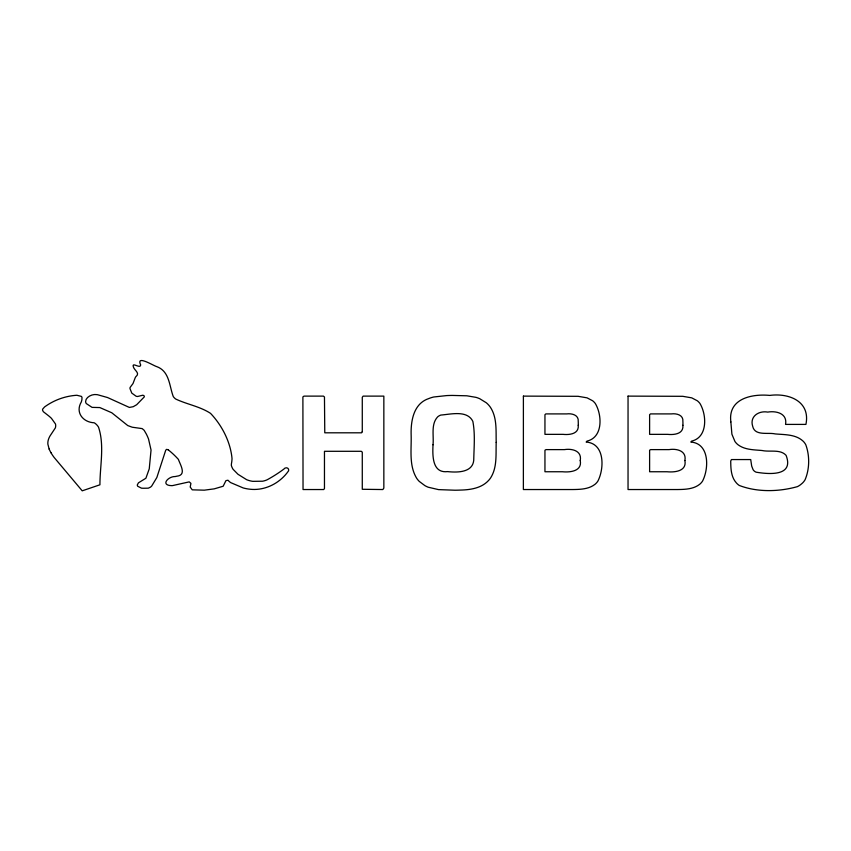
<?xml version="1.0" encoding="UTF-8"?>
<svg xmlns="http://www.w3.org/2000/svg" width="851" height="851" viewBox="0 0 851 851"><rect width="100%" height="100%" fill="white"/><g stroke="black" fill="none" stroke-linecap="round" stroke-linejoin="round"><path stroke-width="1.28" d="M168.413 449.924L166.626 449.328L165.722 450.232L156.85 477.507L151.659 486.091A7.382 7.382 0 0 1 150.372 487.187L148.319 488.176L144 488.251A31.753 31.753 0 0 1 141.468 488.166L137.702 486.24A2.627 2.627 0 0 1 137.309 484.91L138.447 482.825L145.893 478.241L149.255 468.816L151.042 450.041L148.542 439.042A51.315 51.315 0 0 0 146.276 433.957L144.138 430.276L142.17 428.606L132.256 427.223L127.788 425.585L111.758 412.756L99.822 407.565L92.057 407.374L86.291 403.565A4.787 4.787 0 0 1 85.589 401.704C85.536 397.651 90.6 394.821 94.291 394.566A21.403 21.403 0 0 1 97.503 394.715L107.545 397.534L129.373 407.438L133.224 406.693L136.66 404.736L144.383 396.8L143.979 395.63L142.798 395.226L137.585 396.481A5.574 5.574 0 0 1 136.096 396.215L131.788 393.109L130.001 388.641A2.776 2.776 0 0 1 130.129 387.428L132.267 384.535A7.138 7.138 0 0 0 133.086 383.365L135.16 377.876A41.071 41.071 0 0 1 135.713 376.844C140.681 372.908 134.213 370.632 133.256 366.568C131.82 361.739 140.5 369.228 140.681 364.941C135.66 354.505 153.34 365.675 156.786 366.643C169.636 371.323 169.264 386.046 173.274 396.545A10.127 10.127 0 0 0 175.827 399.098C187.114 404.406 199.964 406.459 210.527 413.352C221.93 425.309 230.43 441.786 232.015 458.412A27.86 27.86 0 0 1 231.451 463.593L231.323 465.274A13.573 13.573 0 0 0 233.078 469.305L237.993 474.284L246.63 479.687A25.349 25.349 0 0 0 252.768 481.336L262.534 481.219A21.594 21.594 0 0 0 266.629 480.028L267.703 479.485A142.691 142.691 0 0 0 283.755 469.178C285.351 466.784 289.361 467.582 288.627 470.784L286.798 473.23A44.869 44.869 0 0 1 277.947 481.592C270.533 486.889 261.395 489.889 252.247 489.41A44.156 44.156 0 0 1 243.258 487.963L230.685 482.613A16.85 16.85 0 0 1 227.983 480.219L225.93 480.645L223.164 486.24L214.229 488.857L204.283 490.176L192.241 489.836L190.198 487.049L190.932 483.389L189.23 481.879L174.338 485.198A15.765 15.765 0 0 1 171.945 485.655C160.009 485.538 168.072 476.241 175.285 476.549A10.255 10.255 0 0 1 176.71 476.23C186.986 475.166 180.359 465.061 178.402 459.391A84.058 84.058 0 0 0 168.392 449.945M49.145 449.051L47.89 444.254A12.084 12.084 0 0 1 48.018 441.201L48.135 440.584A17.148 17.148 0 0 1 50.018 435.967L55.347 427.915A7.351 7.351 0 0 0 55.687 425.819A6.404 6.404 0 0 0 55.453 423.936L51.464 418.362A40.359 40.359 0 0 0 47.879 415.245L43.327 411.703L42.55 410.15A2.564 2.564 0 0 1 42.699 409.076L44.603 406.927A61.57 61.57 0 0 1 76.856 395.258L81.334 396.375A3.17 3.17 0 0 1 81.983 397.311L81.909 399.693A33.987 33.987 0 0 1 81.292 401.991C75.048 412.522 83.068 422.298 94.142 422.777A8.648 8.648 0 0 1 95.344 423.553A12.861 12.861 0 0 1 98.525 427.17C104.652 445.509 99.918 465.869 99.929 484.793L82.217 490.825L54.177 457.498A43.912 43.912 0 0 1 51.039 452.828M51.06 452.817A35.519 35.519 0 0 1 49.124 449.062M433.021 444.786C432.51 455.381 432.085 473.443 447.541 471.603C458.019 472.72 474.326 472.603 473.794 458.029C474.113 445.839 475.166 433.35 472.837 421.33C467.146 409.948 451.094 414.256 440.839 415.065A9.733 9.733 0 0 0 437.627 416.894C430.755 424.255 433.957 435.606 433.021 444.786M496.197 442.414C495.771 454.232 497.314 467.199 490.75 477.698A22.509 22.509 0 0 1 488.421 480.624C481.294 488.261 470.348 489.836 460.412 490.08A178.646 178.646 0 0 1 454.913 490.219L438.488 489.612L428.181 487.208A27.104 27.104 0 0 1 424.83 485.581L419.298 481.432A22.094 22.094 0 0 1 416.671 478.262C408.799 465.38 411.576 449.53 411.15 435.18C410.703 421.245 413.416 403.736 428.627 398.619A32.912 32.912 0 0 1 433.819 396.981L446.754 395.577A181.944 181.944 0 0 1 452.296 395.428L466.859 395.8L475.986 397.353A30.072 30.072 0 0 1 479.762 398.736L486.315 402.778A23.03 23.03 0 0 1 490.442 407.331C497.207 417.692 495.878 430.627 496.197 442.414M580.244 460.529C582.329 471.263 570.117 472.507 562.437 471.752L544.948 471.752L544.948 450.211L546.002 449.615L564.436 449.615C571.957 448.392 582.105 450.7 580.244 460.529M684.895 460.529C686.991 471.263 674.769 472.507 667.088 471.752L649.611 471.752L649.611 450.211L650.653 449.615L669.088 449.615C676.619 448.392 686.757 450.7 684.895 460.529M730.86 421.905L731.903 434.201L734.945 441.488A15.19 15.19 0 0 0 738.2 444.892C745.061 449.945 754.007 449.743 762.113 450.519C769.878 452.243 780.207 448.934 786.09 455.338C794.238 476.517 769.027 474.326 756.156 472.188A6.372 6.372 0 0 1 753.103 469.72L751.688 466.071L750.72 459.561L731.434 459.561L730.722 461.029C730.796 468.55 730.998 476.911 736.306 482.836A15.041 15.041 0 0 0 739.285 485.453C757.316 492.421 778.963 491.825 797.43 486.634A20.126 20.126 0 0 0 800.578 484.676L802.419 483.113A15.424 15.424 0 0 0 805.089 479.73C809.652 468.944 809.801 455.796 805.812 444.807A14.329 14.329 0 0 0 803.046 441.105C795.6 434.212 784.696 434.776 775.261 433.925C767.942 432.18 754.731 436.297 752.635 426.117C749.582 416.32 758.932 410.459 767.73 412.097C776.293 410.629 787.537 413.437 785.558 424.404L805.929 424.404C810.631 401.278 788.909 392.822 769.772 395.417C751.827 393.683 727.786 398.555 730.86 421.905M523.397 396.119L523.376 489.538L572.829 489.538C580.382 489.442 588.701 489.208 594.934 484.368A15.02 15.02 0 0 0 597.827 481.198C604.412 468.646 604.997 443.36 586.137 442.052L586.967 441.126C603.221 437.361 602.157 414.863 595.285 403.47A15.222 15.222 0 0 0 592.647 400.778L587.084 397.853L578.095 396.311L523.397 396.119M628.049 396.119L628.038 489.538L677.481 489.538C685.044 489.442 693.363 489.208 699.596 484.368A15.02 15.02 0 0 0 702.49 481.198C709.064 468.646 709.649 443.36 690.799 442.052L691.618 441.126C707.872 437.361 706.809 414.863 699.947 403.47A15.222 15.222 0 0 0 697.299 400.778L691.735 397.853L682.747 396.311L628.049 396.119M578.244 425.287C579.106 434.063 569.425 435.021 562.99 434.35L544.948 434.35L544.948 414.703L545.831 413.905L566.692 413.905C571.829 413.235 578.925 414.937 578.233 421.5A37.136 37.136 0 0 1 578.244 425.287M682.896 425.287C683.757 434.063 674.077 435.021 667.641 434.35L649.611 434.35L649.611 414.703L650.494 413.905L671.354 413.905C676.481 413.235 683.587 414.937 682.885 421.5A37.136 37.136 0 0 1 682.896 425.287M362.281 431.68L361.622 432.808L324.774 432.808L324.465 396.981L323.433 396.119L303.998 396.119L302.892 396.896L303.041 489.538L323.763 489.538L324.465 488.506L324.465 451.296L361.26 451.296L362.281 452.126L362.281 489.282L382.854 489.538L383.844 488.091L383.844 396.119L363.122 396.119L362.281 397.3L362.281 431.68"/></g></svg>
